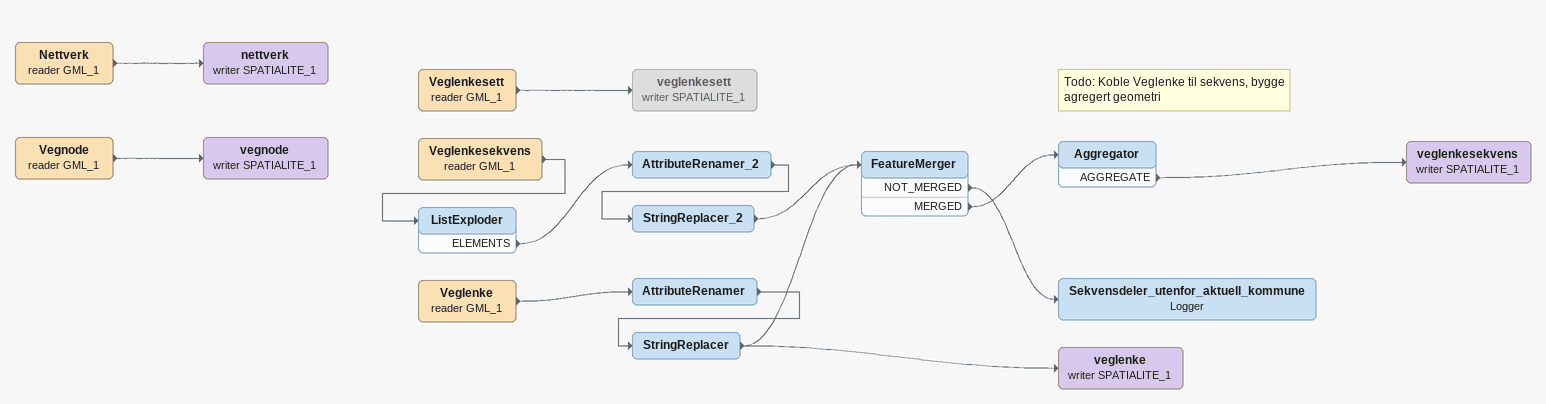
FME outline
Nettverk (reader GML_1)
    -> nettverk (writer SPATIALITE_1)
nettverk (writer SPATIALITE_1)
Vegnode (reader GML_1)
    -> vegnode (writer SPATIALITE_1)
vegnode (writer SPATIALITE_1)
Veglenkesett (reader GML_1)
    -> veglenkesett (writer SPATIALITE_1)
veglenkesett (writer SPATIALITE_1) [off]
Veglenkesekvens (reader GML_1)
    -> ListExploder
ListExploder
    ELEMENTS -> AttributeRenamer_2
AttributeRenamer_2
    -> StringReplacer_2
StringReplacer_2
    -> FeatureMerger
Veglenke (reader GML_1)
    -> AttributeRenamer
AttributeRenamer
    -> StringReplacer
StringReplacer
    -> FeatureMerger
    -> veglenke (writer SPATIALITE_1)
FeatureMerger
    NOT_MERGED -> Sekvensdeler_utenfor_aktuell_kommune
    MERGED -> Aggregator
Note: Todo: Koble Veglenke til sekvens, bygge agregert geometri
Aggregator
    AGGREGATE -> veglenkesekvens (writer SPATIALITE_1)
veglenkesekvens (writer SPATIALITE_1)
Sekvensdeler_utenfor_aktuell_kommune: Logger
veglenke (writer SPATIALITE_1)
